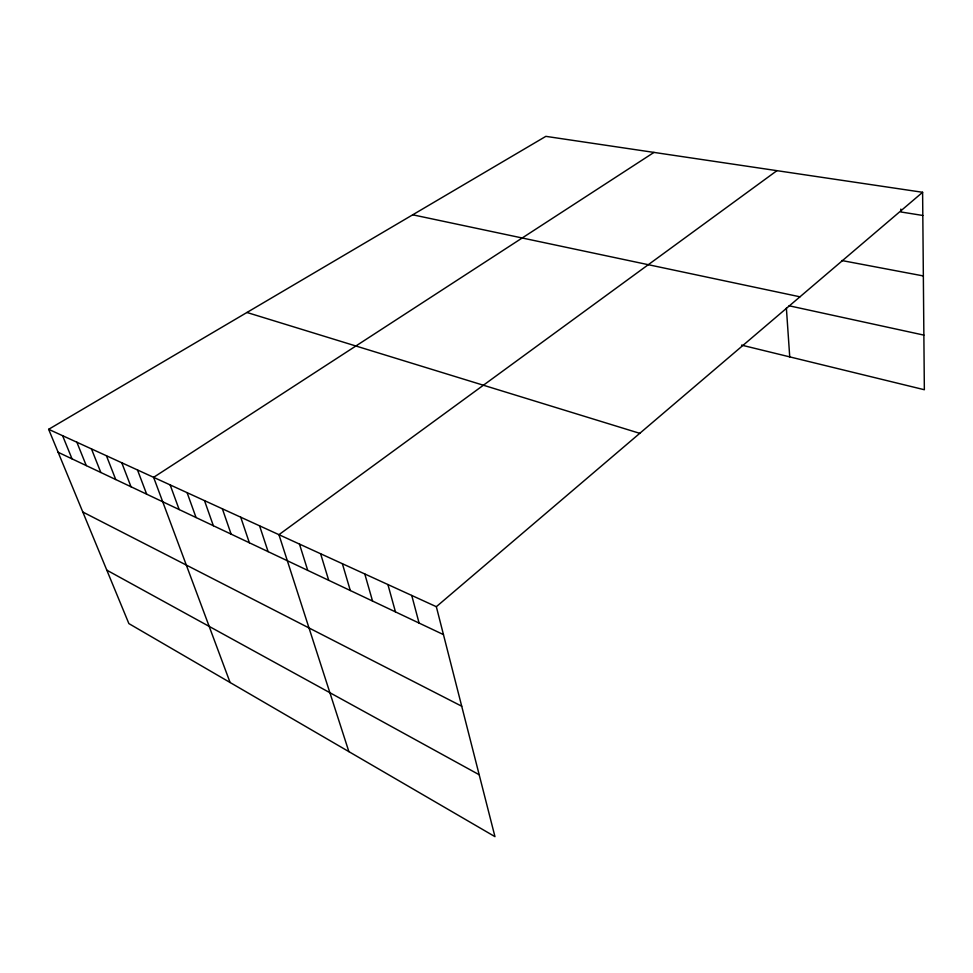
<?xml version="1.0" encoding="UTF-8"?>
<svg xmlns="http://www.w3.org/2000/svg" width="973" height="973" viewBox="0 0 973 973"><rect width="100%" height="100%" fill="white"/><g stroke="black" fill="none" stroke-linecap="round" stroke-linejoin="round"><path stroke-width="1.46" d="M922.611 192.289L545.853 136.354L48.65 429.312L128.874 623.596L494.965 836.646L436.342 606.702L922.611 192.289L924.35 389.735L741.56 345.123M776.94 170.664L278.935 534.688L348.881 751.63M653.978 152.408L153.612 477.342L230.09 682.499M922.818 215.471L900.876 211.968L900.828 209.098M841.779 260.521L923.353 275.943M412.722 214.802L799.964 296.814M789.03 305.765L923.876 335.113M246.947 312.479L639.772 433.338M48.65 429.312L436.342 606.702M58.137 452.287L443.457 634.603M82.802 512.017L461.713 706.216M106.823 570.166L479.178 774.727M62.588 435.685L72.038 458.867M76.855 442.216L86.269 465.593M91.462 448.906L100.827 472.489M106.434 455.753L115.738 479.543M121.771 462.771L131.014 486.768M137.497 469.959L146.668 494.175M170.141 484.895L179.166 509.56M187.096 492.654L196.047 517.539M204.5 500.621L213.355 525.736M222.367 508.794L231.124 534.141M240.72 517.198L249.356 542.764M259.572 525.821L268.098 551.63M299.465 544.077L307.723 570.385M320.604 553.746L328.704 580.309M342.374 563.708L350.304 590.526M364.79 573.973L372.55 601.059M387.911 584.542L395.464 611.895M411.749 595.452L419.083 623.073M786.379 308.064L789.735 356.872"/></g></svg>
